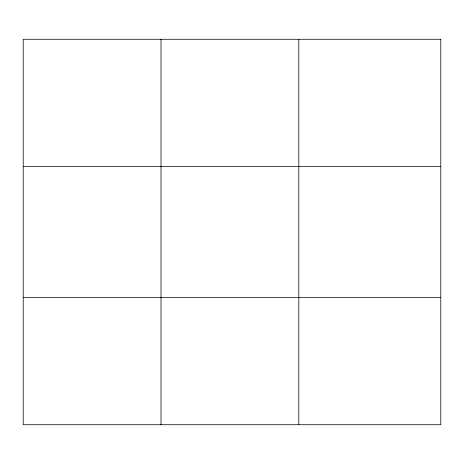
<?xml version="1.0" encoding="UTF-8"?>
<svg xmlns="http://www.w3.org/2000/svg" width="464" height="464" viewBox="0 0 464 464"><rect width="100%" height="100%" fill="white"/><g stroke="black" fill="none" stroke-linecap="round" stroke-linejoin="round"><path stroke-width="0.7" d="M161.008 39.278L161.008 424.722M298.816 39.278L298.816 424.722M23.2 166.477L440.8 166.477M23.2 297.523L440.8 297.523M440.8 39.278L23.2 39.278L23.2 424.722L440.8 424.722L440.8 39.278"/></g></svg>
